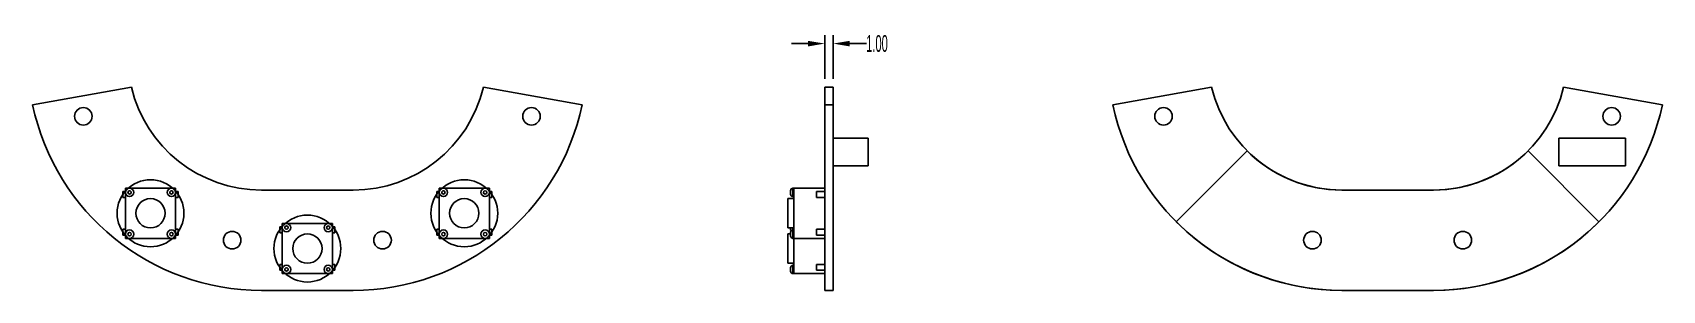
# Model space of a CAD drawing. Header units: millimetres. Extents: x 4 to 199, y -6 to 25.
import ezdxf

# ---------------------------------------------------------------- set-up
doc = ezdxf.new("R2010")
doc.units = ezdxf.units.MM
doc.header["$LTSCALE"] = 16.335
doc.header["$PDSIZE"] = 0.5
doc.layers.get('0').update_dxf_attribs({"linetype": 'CONTINUOUS'})
doc.layers.get('Defpoints').update_dxf_attribs({"linetype": 'CONTINUOUS'})
for name, color, linetype in [('3_ALL_AXES', 7, 'CONTINUOUS'), ('5_ALL_CURVES', 7, 'CONTINUOUS'), ('7_ALL_FEATURES', 7, 'CONTINUOUS')]:
    doc.layers.add(name, color=color, linetype=linetype)
doc.styles.get("Standard").update_dxf_attribs({"font": 'txt', "width": 0.5})
doc.dimstyles.get("Standard").update_dxf_attribs({"dimtxt": 3, "dimasz": 3, "dimexe": 0.18, "dimexo": 0.0625, "dimgap": 0.09, "dimtad": 1, "dimzin": 0, "dimdsep": 46, "dimtxsty": 'Standard', "dimcen": 0.09, "dimadec": 0, "dimazin": 0, "dimtol": 1, "dimtp": 0.016, "dimtm": 0.016, "dimtfac": 1, "dimtofl": 0, "dimtmove": 0, "dimatfit": 3, "dimfxl": 1, "dimtolj": 1, "dimtzin": 0, "dimarcsym": 0})

# ---------------------------------------------------------------- blocks, each defined once
blk = doc.blocks.new('*D9')
at = {"color": 1, "lineweight": -2}
for p, q in [((96.5, 23.91), (94.5, 23.91)), ((98.5, 19.69), (98.5, 24.91)), ((99.5, 19.69), (99.5, 24.91)), ((101.5, 23.91), (103.5, 23.91))]:
    blk.add_line(p, q, dxfattribs=at)
at = {"color": 1}
for points in [[(96.5, 24.24), (96.5, 23.57), (98.5, 23.91)], [(101.5, 24.24), (101.5, 23.57), (99.5, 23.91)]]:
    blk.add_solid(points, dxfattribs=at)
at = {"layer": 'Defpoints', "color": 0}
for p in [(99.5, 23.91), (98.5, 18.69), (99.5, 18.69)]:
    blk.add_point(p, dxfattribs=at)
at = {"color": 1, "insert": (104.75, 23.91), "char_height": 2, "attachment_point": 5}
blk.add_mtext('\\A1;1.00', dxfattribs=at)

msp = doc.modelspace()

# ---------------------------------------------------------------- linework, layer by layer
at = {"layer": '3_ALL_AXES', "color": 7, "linetype": 'Continuous'}
for p, q in [((15.506, 18.686), (3.677, 16.6)), ((69.462, 16.6), (57.632, 18.686)), ((98.497, -5.6), (98.497, 18.686)), ((99.497, 18.686), (98.497, 18.686)), ((99.497, -5.6), (99.497, 18.686)), ((132.982, 16.6), (144.812, 18.686)), ((186.938, 18.686), (198.767, 16.6)), ((99.497, 16.6), (98.497, 16.6)), ((42.069, 6.4), (31.069, 6.4)), ((160.375, 6.4), (171.375, 6.4)), ((31.069, -5.6), (42.069, -5.6)), ((99.497, -5.6), (98.497, -5.6)), ((171.375, -5.6), (160.375, -5.6))]:
    msp.add_line(p, q, dxfattribs=at)
at = {"layer": '3_ALL_AXES', "color": 6, "linetype": 'Continuous'}
for p, q in [((14.79, 6.621), (14.79, 0.621)), ((20.79, 6.621), (14.79, 6.621)), ((20.79, 0.621), (20.79, 6.621)), ((58.349, 6.621), (52.349, 6.621)), ((52.349, 6.621), (52.349, 0.621)), ((58.349, 0.621), (58.349, 6.621)), ((94.797, 6.621), (94.697, 6.621)), ((94.797, -3.6), (94.797, 6.621)), ((94.097, 1.871), (94.097, 5.371)), ((94.797, 5.371), (94.097, 5.371)), ((94.797, 5.621), (94.697, 5.621)), ((33.569, 2.4), (33.569, -3.6)), ((39.569, 2.4), (33.569, 2.4)), ((39.569, -3.6), (39.569, 2.4)), ((14.79, 0.621), (20.79, 0.621)), ((52.349, 0.621), (58.349, 0.621)), ((94.797, 1.871), (94.097, 1.871)), ((94.397, 1.15), (94.097, 1.15)), ((94.097, -2.35), (94.097, 1.15)), ((94.797, 1.621), (94.697, 1.621)), ((94.797, 0.621), (94.697, 0.621)), ((33.569, -3.6), (39.569, -3.6)), ((94.797, -2.35), (94.097, -2.35)), ((94.797, -2.6), (94.697, -2.6)), ((94.797, -3.6), (94.697, -3.6))]:
    msp.add_line(p, q, dxfattribs=at)
at = {"layer": '3_ALL_AXES', "color": 7, "linetype": 'Continuous'}
for centre in [(9.748, 15.213), (63.391, 15.213), (139.053, 15.213), (192.696, 15.213), (27.569, 0.4), (45.569, 0.4), (156.875, 0.4), (174.875, 0.4)]:
    msp.add_circle(centre, 1.05, dxfattribs=at)
at = {"layer": '3_ALL_AXES', "color": 6, "linetype": 'Continuous'}
for centre in [(17.79, 3.621), (55.349, 3.621), (36.569, -0.6)]:
    msp.add_circle(centre, 1.75, dxfattribs=at)
at = {"layer": '3_ALL_AXES', "color": 7, "linetype": 'Continuous'}
for centre, radius, start, end in [((31.069, 22.4), 16, 193.42211, 270), ((42.069, 22.4), 16, 270, 346.57789), ((160.375, 22.4), 16, 193.42211, 270), ((171.375, 22.4), 16, 270, 346.57789), ((31.069, 22.4), 28, 191.95471, 270), ((42.069, 22.4), 28, 270, 348.04529), ((160.375, 22.4), 28, 191.95471, 270), ((171.375, 22.4), 28, 270, 348.04529)]:
    msp.add_arc(centre, radius, start, end, dxfattribs=at)
at = {"layer": '5_ALL_CURVES', "color": 4, "linetype": 'Continuous'}
for p, q in [((140.576, 2.601), (149.061, 11.086)), ((191.174, 2.601), (182.688, 11.086)), ((160.375, 6.4), (171.375, 6.4)), ((99.497, 2.601), (99.497, -5.6)), ((171.375, -5.6), (160.375, -5.6))]:
    msp.add_line(p, q, dxfattribs=at)
for centre in [(17.79, 3.621), (55.349, 3.621), (36.569, -0.6)]:
    msp.add_circle(centre, 4, dxfattribs=at)
for centre, radius, start, end in [((160.375, 22.4), 16, 225, 270), ((171.375, 22.4), 16, 270, 315), ((160.375, 22.4), 28, 225, 270), ((171.375, 22.4), 28, 270, 315)]:
    msp.add_arc(centre, radius, start, end, dxfattribs=at)
at = {"layer": '5_ALL_CURVES', "color": 6, "linetype": 'Continuous'}
for centre, start, end in [((17.79, 3.621), 138.60099, 139.45438), ((17.79, 3.621), 40.54562, 41.39901), ((55.349, 3.621), 138.60099, 139.45438), ((55.349, 3.621), 40.54562, 41.39901), ((36.569, -0.6), 138.60099, 139.45438), ((36.569, -0.6), 40.54562, 41.39901), ((17.79, 3.621), 220.54562, 221.39901), ((17.79, 3.621), 318.60099, 319.45438), ((55.349, 3.621), 220.54562, 221.39901), ((55.349, 3.621), 318.60099, 319.45438), ((36.569, -0.6), 220.54562, 221.39901), ((36.569, -0.6), 318.60099, 319.45438)]:
    msp.add_arc(centre, 4, start, end, dxfattribs=at)
at = {"layer": '7_ALL_FEATURES', "color": 6, "linetype": 'Continuous'}
for p, q in [((99.497, 12.583), (103.697, 12.583)), ((103.697, 12.583), (103.697, 9.283)), ((194.366, 12.583), (186.366, 12.583)), ((186.366, 12.583), (186.366, 9.283)), ((194.366, 9.283), (194.366, 12.583)), ((99.497, 9.283), (103.697, 9.283)), ((186.366, 9.283), (194.366, 9.283)), ((14.49, 6.221), (14.49, 5.521)), ((14.79, 6.221), (14.49, 6.221)), ((21.09, 6.221), (20.79, 6.221)), ((21.09, 5.521), (21.09, 6.221)), ((52.349, 6.221), (52.049, 6.221)), ((52.049, 6.221), (52.049, 5.521)), ((58.649, 6.221), (58.349, 6.221)), ((58.649, 5.521), (58.649, 6.221)), ((94.397, 5.921), (94.397, 6.321)), ((94.697, 5.621), (94.697, 6.621)), ((98.497, 6.621), (94.797, 6.621)), ((97.497, 5.521), (97.497, 6.221)), ((97.497, 6.221), (98.497, 6.221)), ((14.49, 5.521), (14.79, 5.521)), ((20.79, 5.521), (21.09, 5.521)), ((52.049, 5.521), (52.349, 5.521)), ((58.349, 5.521), (58.649, 5.521)), ((97.497, 5.521), (98.497, 5.521)), ((33.569, 2), (33.269, 2)), ((33.269, 2), (33.269, 1.3)), ((39.869, 2), (39.569, 2)), ((39.869, 1.3), (39.869, 2)), ((14.49, 1.721), (14.49, 1.021)), ((14.79, 1.721), (14.49, 1.721)), ((14.49, 1.021), (14.79, 1.021)), ((21.09, 1.721), (20.79, 1.721)), ((20.79, 1.021), (21.09, 1.021)), ((21.09, 1.021), (21.09, 1.721)), ((33.269, 1.3), (33.569, 1.3)), ((39.569, 1.3), (39.869, 1.3)), ((52.349, 1.721), (52.049, 1.721)), ((52.049, 1.721), (52.049, 1.021)), ((52.049, 1.021), (52.349, 1.021)), ((58.649, 1.721), (58.349, 1.721)), ((58.349, 1.021), (58.649, 1.021)), ((58.649, 1.021), (58.649, 1.721)), ((94.397, 1.7), (94.397, 1.871)), ((94.397, 0.921), (94.397, 1.321)), ((94.697, 0.621), (94.697, 1.871)), ((98.497, 0.621), (94.797, 0.621)), ((97.497, 1.721), (98.497, 1.721)), ((97.497, 1.021), (97.497, 1.721)), ((97.497, 1.021), (98.497, 1.021)), ((33.569, -2.5), (33.269, -2.5)), ((33.269, -2.5), (33.269, -3.2)), ((33.269, -3.2), (33.569, -3.2)), ((39.869, -2.5), (39.569, -2.5)), ((39.569, -3.2), (39.869, -3.2)), ((39.869, -3.2), (39.869, -2.5)), ((94.397, -3.3), (94.397, -2.9)), ((94.697, -3.6), (94.697, -2.6)), ((98.497, -3.6), (94.797, -3.6)), ((97.497, -2.5), (98.497, -2.5)), ((97.497, -3.2), (97.497, -2.5)), ((97.497, -3.2), (98.497, -3.2))]:
    msp.add_line(p, q, dxfattribs=at)
for centre, radius in [((15.29, 6.121), 0.5), ((15.29, 6.121), 0.2), ((20.29, 6.121), 0.5), ((20.29, 6.121), 0.2), ((52.849, 6.121), 0.5), ((52.849, 6.121), 0.2), ((57.849, 6.121), 0.5), ((57.849, 6.121), 0.2), ((34.069, 1.9), 0.5), ((34.069, 1.9), 0.2), ((39.069, 1.9), 0.5), ((39.069, 1.9), 0.2), ((15.29, 1.121), 0.5), ((15.29, 1.121), 0.2), ((20.29, 1.121), 0.5), ((20.29, 1.121), 0.2), ((52.849, 1.121), 0.5), ((52.849, 1.121), 0.2), ((57.849, 1.121), 0.5), ((57.849, 1.121), 0.2), ((34.069, -3.1), 0.5), ((34.069, -3.1), 0.2), ((39.069, -3.1), 0.5), ((39.069, -3.1), 0.2)]:
    msp.add_circle(centre, radius, dxfattribs=at)
for centre, start, end in [((94.697, 6.321), 90, 180), ((94.697, 5.921), 180, 270), ((94.697, 1.7), 180, 219.28113), ((94.697, 1.321), 90, 180), ((94.697, 0.921), 180, 270), ((94.697, -2.9), 90, 180), ((94.697, -3.3), 180, 270)]:
    msp.add_arc(centre, 0.3, start, end, dxfattribs=at)

# ---------------------------------------------------------------- dimensions: what is measured, and where the dimension line sits
dim = msp.add_linear_dim(base=(99.497, 23.908), p1=(98.497, 18.686), p2=(99.497, 18.686), dimstyle='Standard', override={"dimtxt": 2, "dimasz": 2, "dimexe": 1, "dimexo": 1, "dimtad": 0, "dimtih": 1, "dimtoh": 1, "dimcen": 2, "dimclrd": 1, "dimclre": 1, "dimclrt": 1, "dimtol": 0})
dim.commit()
dim.dimension.update_dxf_attribs({"geometry": '*D9', "text_midpoint": (104.754, 23.908)})

doc.saveas('drawing.dxf')
